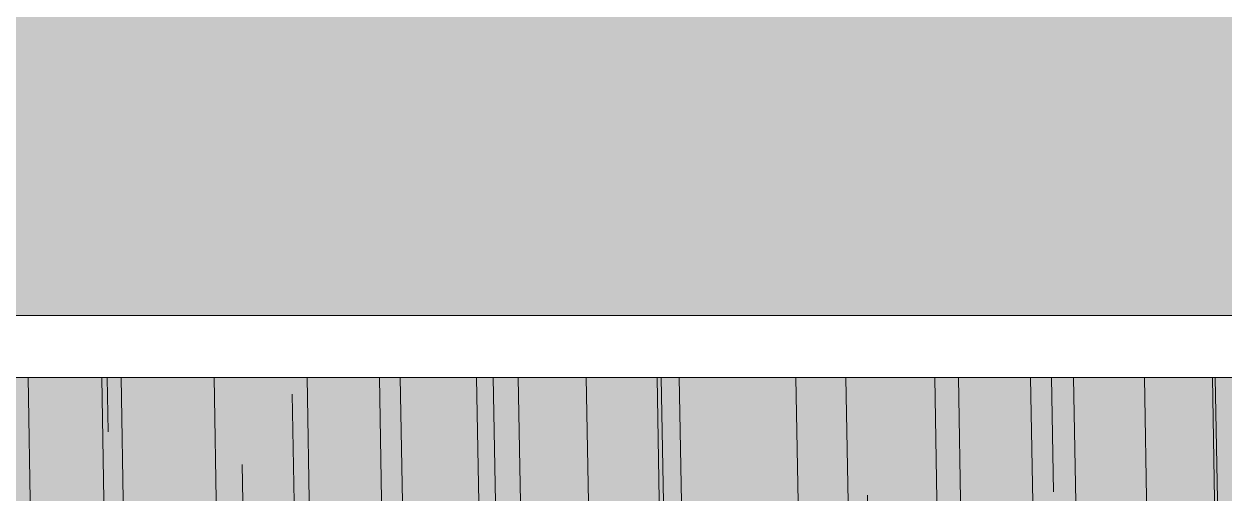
# Model space of a CAD drawing. Header units: millimetres. Extents: x 0 to 1313252738, y -131 to 560100888.
# Drawn here: x 1312686061.9 to 1312686439.3, y 560011166.2 to 560011313.9 of the extents above; entities that cross this region are included whole.
import ezdxf

# ---------------------------------------------------------------- set-up
doc = ezdxf.new("R2010")
doc.units = ezdxf.units.MM
for name, color, linetype, lineweight in [('003間仕切り', 7, 'Continuous', 13), ('009床', 7, 'Continuous', 5), ('棚(木)', 7, 'Continuous', 0)]:
    doc.layers.add(name, color=color, linetype=linetype, lineweight=lineweight)

msp = doc.modelspace()

# ---------------------------------------------------------------- hatches: boundary and pattern name
at = {"layer": '009床', "transparency": 33554664}
h = msp.add_hatch(color=8, dxfattribs=at)
h.dxf.hatch_style = 1
h.paths.add_polyline_path([(1312686806.368412, 560011554.4089363), (1312685365.659345, 560011554.4089363), (1312685365.659345, 560011222.3132868), (1312686806.368412, 560011222.3132868)])
h.paths.add_polyline_path([(1312685365.659345, 560011554.4089363), (1312685346.124307, 560011554.4089363), (1312685346.124307, 560011222.3132868), (1312685365.659345, 560011222.3132868)])
at = {"layer": '009床', "true_color": 0x8e5f01, "transparency": 33554687}
h = msp.add_hatch(dxfattribs=at)
h.set_pattern_fill('AR-RROOF', color=46, scale=1.719083361185141, angle=91)
h.set_pattern_definition([(90.99999999999993, (1056275630.97802, 450604071.1291481), (-45.33458669423199, 95.28569306295181), [654.9707606115388, -87.32943474820516, 218.323586870513, -43.66471737410257]), (90.99999999999993, (1056275608.135454, 450604128.8133501), (-57.30317475019982, -44.6715993709457), [130.9941521223078, -14.40935673345385, 261.9883042446156, -32.74853803057695]), (90.99999999999993, (1056275593.487635, 450604092.3104355), (-33.2135877593478, 226.511372091619), [349.3177389928206, -61.13060432374364, 174.6588694964103, -43.66471737410257])])
h.paths.add_polyline_path([(1312686806.368412, 560011202.7782488), (1312685365.659345, 560011202.7782488), (1312685365.659345, 560010635.9691164), (1312685458.450777, 560010635.9691164), (1312685458.450777, 560010590.3548013), (1312685458.450777, 560010546.1079403), (1312686078.199863, 560010546.1079403), (1312686444.188804, 560010546.1079403), (1312686444.188804, 560010546.1079407), (1312686450.049316, 560010546.1079407), (1312686697.94895, 560010546.1079407), (1312686697.94895, 560010635.9691155), (1312686806.368412, 560010635.9691155)])
at = {"layer": '棚(木)', "true_color": 0xe6c6a8, "transparency": 33554556}
h = msp.add_hatch(color=9, dxfattribs=at)
h.dxf.hatch_style = 1
h.paths.add_polyline_path([(1312686806.368412, 560011202.7782488), (1312685365.659345, 560011202.7782488), (1312685365.659345, 560010635.9691164), (1312685458.450777, 560010635.9691164), (1312685458.450777, 560010590.3548013), (1312685458.450777, 560010546.1079403), (1312686078.199863, 560010546.1079403), (1312686444.188804, 560010546.1079403), (1312686444.188804, 560010546.1079407), (1312686450.049316, 560010546.1079407), (1312686697.94895, 560010546.1079407), (1312686697.94895, 560010635.9691155), (1312686806.368412, 560010635.9691155)])
h.paths.add_polyline_path([(1312685365.659345, 560011202.7782488), (1312685346.124307, 560011202.7782488), (1312685346.124307, 560010635.9691164), (1312685365.659345, 560010635.9691164)])

# ---------------------------------------------------------------- linework, layer by layer
at = {"layer": '003間仕切り'}
for p, q in [((1312688295.915075, 560011222.3132868), (1312685346.124307, 560011222.3132868)), ((1312688295.915075, 560011202.7782488), (1312685346.124307, 560011202.7782488))]:
    msp.add_line(p, q, dxfattribs=at)

doc.saveas('drawing.dxf')
